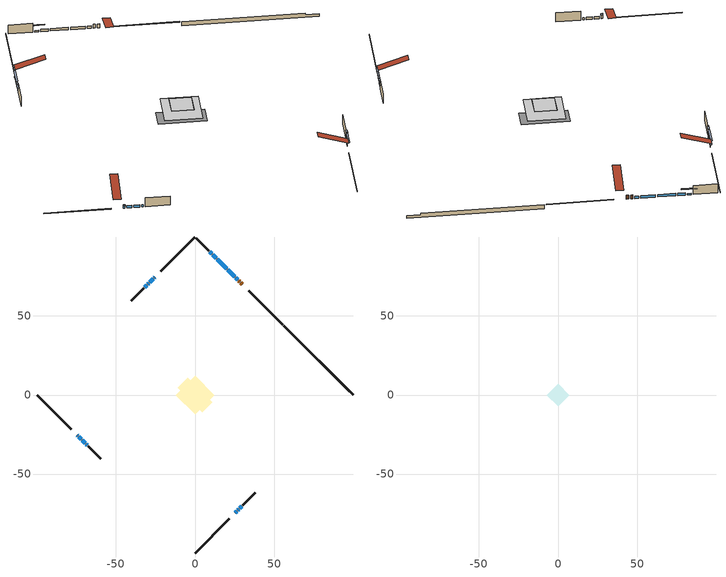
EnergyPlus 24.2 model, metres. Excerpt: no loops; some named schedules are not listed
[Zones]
conditioned space
 floor outside (Floor1 construction): -5.17,0 0,5.17 5.17,0 0,-5.17 z1.06
 floor adiabatic (AdiabaticFloorConstruction): -12.14,0 0,12.14 12.14,0 0,-12.14 z3.5
 floor foundation (Slab1 construction): -10.98,4.63 -4.63,10.98 10.98,-4.63 4.63,-10.98 z-1.01
 wall outside (RimJoist1 construction): 0,-99.99 21.52,-78.46 / -99.99,0 -78.46,-21.52 / 0,99.99 -21.52,78.46 / 55.41,44.58 33.88,66.11 z1.06:1.36
 wall outside (AdiabaticWallConstruction 1): 30.01,69.97 29.08,70.91 / 28.42,71.57 27.8,72.19 z1.06:3.09
 wall outside (AdiabaticWallConstruction): 27.14,72.84 25.93,74.06 / 25.27,74.71 20.61,79.38 / 19.96,80.03 14.11,85.88 / -73.51,-26.48 -71.87,-28.12 / 13.45,86.53 11.16,88.83 / 28.25,-71.74 29.47,-70.52 / -71.22,-28.77 -69.4,-30.59 / -68.74,-31.25 -68.23,-31.76 z1.06:2.28; -74.6,-25.39 -74.16,-25.83 z1.06:2.79; -25.39,74.6 -25.86,74.13 z1.06:2.23; -26.52,73.47 -28.76,71.22 z1.06:2.58; -29.42,70.57 -29.75,70.24 z1.06:1.98; 25.39,-74.6 26.51,-73.48 / 27.16,-72.82 27.6,-72.39 z1.06:2.43; 10.51,89.48 9.24,90.74 / -30.4,69.59 -31.66,68.33 z1.06:1.8
 wall outside (Wall1 construction): 30.12,-69.87 38.05,-61.93 / -67.58,-32.41 -59.64,-40.34 / -32.32,67.67 -40.25,59.74 / 8.59,91.4 0.66,99.33 z1.06:5.94
 wall foundation (FoundationWall1 construction): 56.06,43.92,-1.01 56.06,43.92,1.06 95.6,4.39,1.06 95.6,4.39,0.35 99.99,0,0.35 99.99,0,-1.01
 window (WindowConstruction): 27.14,72.84 25.93,74.06 z1.06:2.28
 window (WindowConstruction 12): -74.59,-25.39 -74.16,-25.82 z1.06:2.79
 window (WindowConstruction 13): -25.39,74.59 -25.86,74.13 z1.06:2.23
 window (WindowConstruction 4): 25.27,74.71 20.61,79.38 z1.06:2.28
 window (WindowConstruction 5): 19.96,80.03 14.11,85.88 z1.06:2.28
 window (WindowConstruction 6): -26.52,73.47 -28.76,71.22 z1.06:2.58
 window (WindowConstruction 7): -29.42,70.57 -29.74,70.24 z1.06:1.97
 window (WindowConstruction 8): 25.39,-74.59 26.51,-73.48 z1.06:2.43
 window (WindowConstruction 9): 27.16,-72.82 27.6,-72.39 z1.06:2.43
 window (WindowConstruction 10): -73.51,-26.48 -71.87,-28.12 z1.06:2.28
 window (WindowConstruction 1): 13.45,86.54 11.16,88.83 z1.06:2.28
 window (WindowConstruction 14): 10.5,89.48 9.25,90.74 z1.06:1.8
 window (WindowConstruction 15): -30.4,69.59 -31.66,68.33 z1.06:1.8
 window (WindowConstruction 2): 28.25,-71.74 29.47,-70.52 z1.06:2.28
 window (WindowConstruction 3): -71.22,-28.77 -69.4,-30.59 z1.06:2.28
 window (WindowConstruction 11): -68.74,-31.25 -68.23,-31.75 z1.06:2.28
 door (Door): 30.01,69.98 29.08,70.91 z1.06:3.09
 door (Door 1): 28.42,71.57 27.8,72.19 z1.06:3.09
 ceiling adiabatic (AdiabaticFloorConstruction): 0,-12.14 12.14,0 0,12.14 -12.14,0 z3.5
attic - vented
 floor to conditioned space (Floor2 construction Reversed): -6.94,0 0,6.94 6.94,0 0,-6.94 z5.94
 floor to conditioned space (Floor3 construction Reversed): -7.14,0 0,7.14 7.14,0 0,-7.14 z5.94
 roof outside (Roof1 construction): 24.74,-75.25,5.94 15.04,-65.55,10.51 12.48,-68.11,10.51 22.18,-77.81,5.94; -75.25,-24.74,5.94 -65.55,-15.04,10.51 -68.11,-12.48,10.51 -77.81,-22.18,5.94; -24.74,75.25,5.94 -15.04,65.55,10.51 -12.48,68.11,10.51 -22.18,77.81,5.94; 30.67,69.32,5.94 20.97,59.62,10.51 23.53,57.06,10.51 33.23,66.76,5.94
shading: -74.06,-25.93 -74.7,-25.29 -75.56,-26.15 -74.92,-26.79 z2.94; -26.07,73.92 -25.18,74.81 -25.61,75.24 -26.5,74.35 z2.53; -30.7,69.29 -24.58,75.41 -25.01,75.84 -31.13,69.72 z5.32; -31.68,68.31 -27.48,72.5 -27.91,72.94 -32.11,68.74 z4.71; 28.67,-71.32 23.24,-76.75 23.67,-77.18 29.1,-71.75 z5.48; 29.75,-70.23 25.01,-74.98 25.44,-75.41 30.18,-70.67 z5.48; 7.31,92.68 12.44,87.55 12.87,87.98 7.74,93.11 z4.54; -33.6,66.39 -28.46,71.52 -28.89,71.96 -34.03,66.82 z4.54
[Building]
Building 1: Terrain=Suburbs
[Site:Location]
Montreal Intl AP_QC: Latitude {deg}=45.47; Longitude {deg}=-73.74; Time Zone {hr}=-5; Elevation {m}=36; Keep Site Location Information=Yes
[Site:GroundTemperature:Shallow]
2.07863, -0.316383, -0.508184, 0.628371, 5.19101, 9.73239, 13.6695, 16.1636, 16.3755, 14.347, 10.5102, 6.10817
[Site:WaterMainsTemperature]
Calculation Method=Schedule; Temperature Schedule=mains temperature schedule
[Material] Roughness=Rough; Thermal Absorptance=0.9
Name | Thickness {m} | Conductivity {W/m-K} | Density {kg/m3} | Specific Heat {J/kg-K} | Solar Absorptance | Visible Absorptance
asphalt or fiberglass shingles | 0.00635 | 0.162714 | 1121.4 | 1465.45 | 0.4 | 0.4
ceiling loosefill ins | 0.254 | 0.0480833 | 16.02 | 1046.75 | 0.7 | 0.7
ceiling stud and cavity | 0.1397 | 0.1119 | 65.682 | 1177.47 | 0.7 | 0.7
ceiling stud and cavity 1 | 0.1397 | 0.402721 | 65.682 | 1177.47 | 0.7 | 0.7
concrete 4.0 in. | 0.1016 | 1.803125 | 2242.8 | 837.4 | 0.7 | 0.7
concrete 8.0 in. | 0.2032 | 1.803125 | 2242.8 | 837.4 | 0.7 | 0.7
door material | 0.04445 | 0.188738 | 512.64 | 1214.23 | 0.7 | 0.7
floor covering | 0.0127 | 0.0433444 | 54.468 | 1339.84 | 0.6 | 0.6
floor rigid ins | 0.051816 | 0.029427 | 32.04 | 1214.23 | 0.7 | 0.7
floor rigid ins 1; wall rigid ins | 0.512978 | 0.029427 | 32.04 | 1214.23 | 0.7 | 0.7
floor stud and cavity | 0.1397 | 0.0961437 | 92.3553 | 1139.71 | 0.7 | 0.7
floor stud and cavity 1 | 0.1397 | 1.75129 | 37.0049 | 1207.88 | 0.7 | 0.7
furniture material conditioned space 1 | 0.1524 | 0.115458 | 640.8 | 1214.23 | 0.6 | 0.6
gypsum board | 0.0127 | 0.160291 | 801 | 837.4 | 0.6 | 0.6
osb sheathing 0.5 in. | 0.0127 | 0.115458 | 512.64 | 1214.23 | 0.7 | 0.7
osb sheathing 0.75 in. | 0.01905 | 0.115458 | 512.64 | 1214.23 | 0.7 | 0.7
osb sheathing 2.0 in. | 0.0508 | 0.115458 | 512.64 | 1214.23 | 0.7 | 0.7
rim joist stud and cavity | 0.0508 | 0.433314 | 125.044 | 1163.47 | 0.6 | 0.6
wall stud and cavity | 0.1397 | 0.443252 | 139.0536 | 1170.24 | 0.7 | 0.7
wall stud and cavity 1 | 0.0889 | 0.380278 | 52.3479 | 1209.89 | 0.7 | 0.7
wall stud and cavity 2 | 0.0889 | 0.391764 | 83.0341 | 1211.67 | 0.7 | 0.7
wood siding | 0.0254 | 0.102417 | 544.68 | 1172.36 | 0.91 | 0.91
wood siding 1; wood siding 2; wood siding 3 | 0.0254 | 0.102417 | 544.68 | 1172.36 | 0.7 | 0.7
[WindowMaterial:SimpleGlazingSystem]
Name | U-Factor {W/m2-K} | Solar Heat Gain Coefficient
WindowMaterial | 2.918492 | 0.63
WindowMaterial 1 | 2.89237 | 0.66
WindowMaterial 10 | 4.690028 | 0.57
WindowMaterial 11 | 5.53094 | 0.72
WindowMaterial 12 | 5.48835 | 0.71
WindowMaterial 13 | 2.98209 | 0.53
WindowMaterial 2 | 2.96164 | 0.56
WindowMaterial 3 | 2.87534 | 0.68
WindowMaterial 4 | 2.86796 | 0.69
WindowMaterial 5 | 2.890102 | 0.66
WindowMaterial 6 | 3.02467 | 0.46
WindowMaterial 7 | 2.91679 | 0.63
WindowMaterial 8 | 2.98322 | 0.53
WindowMaterial 9 | 2.938365 | 0.6
[Construction]
AdiabaticFloorConstruction: floor stud and cavity 1, floor rigid ins 1, osb sheathing 0.75 in., floor covering
AdiabaticWallConstruction: wood siding 2, wall rigid ins, wall stud and cavity 1, gypsum board
AdiabaticWallConstruction 1: wood siding 3, wall rigid ins, wall stud and cavity 1, gypsum board
Door; Door 1: door material
Floor1 construction: floor stud and cavity, floor rigid ins, osb sheathing 0.75 in., floor covering
Floor2 construction Reversed: gypsum board, ceiling stud and cavity
Floor3 construction Reversed: gypsum board, ceiling stud and cavity 1, ceiling loosefill ins
FoundationWall1 construction: concrete 8.0 in.
furniture construction conditioned space 1: furniture material conditioned space 1
PartitionWallConstruction: gypsum board, wall stud and cavity 2, gypsum board
RimJoist1 construction: wood siding 1, osb sheathing 2.0 in., rim joist stud and cavity
Roof1 construction: asphalt or fiberglass shingles
Slab1 construction: concrete 4.0 in.
Wall1 construction: wood siding, osb sheathing 0.5 in., wall stud and cavity, gypsum board
WindowConstruction: WindowMaterial
WindowConstruction 1: WindowMaterial 1
WindowConstruction 10: WindowMaterial 9
WindowConstruction 11: WindowMaterial 10
WindowConstruction 12: WindowMaterial 11
WindowConstruction 13: WindowMaterial 12
WindowConstruction 14; WindowConstruction 15: WindowMaterial 13
WindowConstruction 2; WindowConstruction 3: WindowMaterial 2
WindowConstruction 4: WindowMaterial 3
WindowConstruction 5: WindowMaterial 4
WindowConstruction 6: WindowMaterial 5
WindowConstruction 7: WindowMaterial 6
WindowConstruction 8: WindowMaterial 7
WindowConstruction 9: WindowMaterial 8
[Zone] Multiplier=1; Part of Total Floor Area=Yes
Name | Volume {m3}
attic - vented | 147.219
conditioned space | 1260.3
[Space]
Name | Zone | Volume {m3}
attic - vented 1 | attic - vented | 147.219
conditioned space 1 | conditioned space | 1260.3
[ZoneInfiltration:EffectiveLeakageArea]
infil attic - vented 1: Zone or Space=attic - vented 1; Schedule=Always On Discrete; Effective Air Leakage Area {cm2}=7933.6; Stack Coefficient=0.000317957; Wind Coefficient=1.20477e-05
[ZoneMixing]
whole house fan mix: Zone or Space=attic - vented; Schedule=Always On Continuous; Design Flow Rate Calculation Method=Flow/Zone; Design Flow Rate {m3/s}=0; Source Zone or Space=conditioned space
[SurfaceProperty:ExposedFoundationPerimeter]
Slab1: Exposed Perimeter Calculation Method=TotalExposedPerimeter; Total Exposed Perimeter {m}=62.119
[InternalMass] Zone or ZoneList=conditioned space; Space or SpaceList=conditioned space 1
Name | Construction | Surface Area {m2}
furniture mass conditioned space 1 | furniture construction conditioned space 1 | 218.584
partition wall mass | PartitionWallConstruction | 546.46
[Lights]
interior lighting: Zone or ZoneList or Space or SpaceList=conditioned space 1; Schedule=interior lighting schedule; Design Level Calculation Method=LightingLevel; Lighting Level {W}=343.2; Return Air Fraction=0; Fraction Radiant=0.6; Fraction Visible=0.2; Fraction Replaceable=1
[People]
occupants: Zone or ZoneList or Space or SpaceList=conditioned space 1; Number of People Schedule=occupants schedule; Number of People Calculation Method=People; Number of People=3; Fraction Radiant=0.314171; Sensible Heat Fraction=0.56303; Activity Level Schedule=occupants activity schedule; Carbon Dioxide Generation Rate {m3/s-W}=0; Enable ASHRAE 55 Comfort Warnings=No; Mean Radiant Temperature Calculation Type=EnclosureAveraged
[ElectricEquipment] Zone or ZoneList or Space or SpaceList=conditioned space 1; Design Level Calculation Method=EquipmentLevel
Name | Schedule | Design Level {W} | Fraction Latent | Fraction Radiant | Fraction Lost
clothes dryer | clothes dryer schedule | 140.772 | 0.015 | 0.081 | 0.85
clothes washer | clothes washer schedule | 32.1985 | 0.03 | 0.162 | 0.7
cooking range | cooking range schedule | 215.147 | 0.08 | 0.432 | 0.2
dishwasher | dishwasher schedule | 66.8632 | 0.3 | 0.18 | 0.4
fridge | fridge schedule | 72.9452 | 0 | 0.6 | 0
mech vent house fan | mech vent house fan schedule | 0 | 0 | 0 | 1
mech vent house fan cfis | mech vent house fan cfis schedule | 0 | 0 | 0 | 0
mech vent range fan 0 | mech vent range fan 0 schedule | 57 | 0 | 0 | 1
misc plug loads | misc plug loads schedule | 494.7 | 0.045 | 0.513 | 0.1
whole house fan | Always On Discrete | 0 | 0 | 0 | 1
[OtherEquipment] Zone or ZoneList or Space or SpaceList=conditioned space 1; Design Level Calculation Method=EquipmentLevel
Name | Fuel Type | Schedule | Design Level {W} | Fraction Latent | Fraction Radiant | Fraction Lost
clothes dryer 1 | Electricity | clothes dryer schedule | 0 | 0.015 | 0.081 | 0.85
cooking range 1 | Electricity | cooking range schedule | 0 | 0.08 | 0.432 | 0.2
general water use latent | None | general water use schedule | 62.594 | 1 | 0 | 0
general water use sensible | None | general water use schedule | -61.6891 | 0 | 0.6 | 0
mech vent house fan latent load | None | Always On Discrete | 0 | 1 | 0 | 0
mech vent house fan sensible load | None | Always On Discrete | 0 | 0 | 0 | 0
water heater energy adjustment1 | Electricity | Always On Discrete | 0.01 | 0 | 0 | 1
[ZoneInfiltration:DesignFlowRate] Zone or ZoneList or Space or SpaceList=conditioned space 1; Schedule=Always On Discrete; Design Flow Rate Calculation Method=Flow/Zone; Design Flow Rate {m3/s}=0
infil flow; natural vent flow; whole house fan flow
[Foundation:Kiva]
Foundation Kiva 1: Initial Indoor Air Temperature {C}=18; Wall Height Above Grade {m}=1.06; Wall Depth Below Slab {m}=0.2032
[Foundation:Kiva:Settings]
Soil Conductivity {W/m-K}=0.849921; Soil Density {kg/m3}=1842.3; Soil Specific Heat {J/kg-K}=418.7; Ground Solar Absorptivity=0.9; Ground Thermal Absorptivity=0.9; Ground Surface Roughness {m}=0.03; Far-Field Width {m}=40; Deep-Ground Boundary Condition=ZeroFlux; Deep-Ground Depth {m}=40; Minimum Cell Dimension {m}=0.2; Maximum Cell Growth Coefficient=3; Simulation Timestep=Timestep
[Exterior:Lights]
exterior lighting: Schedule=exterior lighting schedule; Design Level {W}=75.6
[Schedule:Constant]
Name | Hourly Value
Always On Continuous; mech vent house fan schedule; mech vent house fan cfis schedule; Always On Discrete | 1
occupants activity schedule | 117.228
fridge schedule | 0
[Schedule:Week:Daily]
interior lighting schedule Week Rule - Jan1-Jan27: interior lighting schedule day, interior lighting schedule day, interior lighting schedule day, interior lighting schedule day, interior lighting schedule day, interior lighting schedule day, interior lighting schedule day, interior lighting schedule default day, interior lighting schedule default day, interior lighting schedule default day, interior lighting schedule default day, interior lighting schedule default day
interior lighting schedule Week Rule - Jan28-Feb3: interior lighting schedule day, interior lighting schedule day, interior lighting schedule day, interior lighting schedule day, interior lighting schedule day 1, interior lighting schedule day 1, interior lighting schedule day 1, interior lighting schedule default day, interior lighting schedule default day, interior lighting schedule default day, interior lighting schedule default day, interior lighting schedule default day
interior lighting schedule Week Rule - Feb4-Feb24: interior lighting schedule day 1, interior lighting schedule day 1, interior lighting schedule day 1, interior lighting schedule day 1, interior lighting schedule day 1, interior lighting schedule day 1, interior lighting schedule day 1, interior lighting schedule default day, interior lighting schedule default day, interior lighting schedule default day, interior lighting schedule default day, interior lighting schedule default day
interior lighting schedule Week Rule - Feb25-Mar3: interior lighting schedule day 1, interior lighting schedule day 1, interior lighting schedule day 1, interior lighting schedule day 1, interior lighting schedule day 2, interior lighting schedule day 2, interior lighting schedule day 2, interior lighting schedule default day, interior lighting schedule default day, interior lighting schedule default day, interior lighting schedule default day, interior lighting schedule default day
interior lighting schedule Week Rule - Mar4-Mar31: interior lighting schedule day 2, interior lighting schedule day 2, interior lighting schedule day 2, interior lighting schedule day 2, interior lighting schedule day 2, interior lighting schedule day 2, interior lighting schedule day 2, interior lighting schedule default day, interior lighting schedule default day, interior lighting schedule default day, interior lighting schedule default day, interior lighting schedule default day
interior lighting schedule Week Rule - Apr1-Apr28: interior lighting schedule day 3, interior lighting schedule day 3, interior lighting schedule day 3, interior lighting schedule day 3, interior lighting schedule day 3, interior lighting schedule day 3, interior lighting schedule day 3, interior lighting schedule default day, interior lighting schedule default day, interior lighting schedule default day, interior lighting schedule default day, interior lighting schedule default day
interior lighting schedule Week Rule - Apr29-May5: interior lighting schedule day 3, interior lighting schedule day 3, interior lighting schedule day 4, interior lighting schedule day 4, interior lighting schedule day 4, interior lighting schedule day 4, interior lighting schedule day 4, interior lighting schedule default day, interior lighting schedule default day, interior lighting schedule default day, interior lighting schedule default day, interior lighting schedule default day
interior lighting schedule Week Rule - May6-May26: interior lighting schedule day 4, interior lighting schedule day 4, interior lighting schedule day 4, interior lighting schedule day 4, interior lighting schedule day 4, interior lighting schedule day 4, interior lighting schedule day 4, interior lighting schedule default day, interior lighting schedule default day, interior lighting schedule default day, interior lighting schedule default day, interior lighting schedule default day
interior lighting schedule Week Rule - May27-Jun2: interior lighting schedule day 4, interior lighting schedule day 4, interior lighting schedule day 4, interior lighting schedule day 4, interior lighting schedule day 4, interior lighting schedule day 5, interior lighting schedule day 5, interior lighting schedule default day, interior lighting schedule default day, interior lighting schedule default day, interior lighting schedule default day, interior lighting schedule default day
interior lighting schedule Week Rule - Jun3-Jun30: interior lighting schedule day 5, interior lighting schedule day 5, interior lighting schedule day 5, interior lighting schedule day 5, interior lighting schedule day 5, interior lighting schedule day 5, interior lighting schedule day 5, interior lighting schedule default day, interior lighting schedule default day, interior lighting schedule default day, interior lighting schedule default day, interior lighting schedule default day
interior lighting schedule Week Rule - Jul1-Jul28: interior lighting schedule day 6, interior lighting schedule day 6, interior lighting schedule day 6, interior lighting schedule day 6, interior lighting schedule day 6, interior lighting schedule day 6, interior lighting schedule day 6, interior lighting schedule default day, interior lighting schedule default day, interior lighting schedule default day, interior lighting schedule default day, interior lighting schedule default day
interior lighting schedule Week Rule - Jul29-Aug4: interior lighting schedule day 6, interior lighting schedule day 6, interior lighting schedule day 6, interior lighting schedule day 7, interior lighting schedule day 7, interior lighting schedule day 7, interior lighting schedule day 7, interior lighting schedule default day, interior lighting schedule default day, interior lighting schedule default day, interior lighting schedule default day, interior lighting schedule default day
interior lighting schedule Week Rule - Aug5-Aug25: interior lighting schedule day 7, interior lighting schedule day 7, interior lighting schedule day 7, interior lighting schedule day 7, interior lighting schedule day 7, interior lighting schedule day 7, interior lighting schedule day 7, interior lighting schedule default day, interior lighting schedule default day, interior lighting schedule default day, interior lighting schedule default day, interior lighting schedule default day
interior lighting schedule Week Rule - Aug26-Sep1: interior lighting schedule day 7, interior lighting schedule day 7, interior lighting schedule day 7, interior lighting schedule day 7, interior lighting schedule day 7, interior lighting schedule day 7, interior lighting schedule day 8, interior lighting schedule default day, interior lighting schedule default day, interior lighting schedule default day, interior lighting schedule default day, interior lighting schedule default day
interior lighting schedule Week Rule - Sep2-Sep29: interior lighting schedule day 8, interior lighting schedule day 8, interior lighting schedule day 8, interior lighting schedule day 8, interior lighting schedule day 8, interior lighting schedule day 8, interior lighting schedule day 8, interior lighting schedule default day, interior lighting schedule default day, interior lighting schedule default day, interior lighting schedule default day, interior lighting schedule default day
interior lighting schedule Week Rule - Sep30-Oct6: interior lighting schedule day 8, interior lighting schedule day 9, interior lighting schedule day 9, interior lighting schedule day 9, interior lighting schedule day 9, interior lighting schedule day 9, interior lighting schedule day 9, interior lighting schedule default day, interior lighting schedule default day, interior lighting schedule default day, interior lighting schedule default day, interior lighting schedule default day
interior lighting schedule Week Rule - Oct7-Oct27: interior lighting schedule day 9, interior lighting schedule day 9, interior lighting schedule day 9, interior lighting schedule day 9, interior lighting schedule day 9, interior lighting schedule day 9, interior lighting schedule day 9, interior lighting schedule default day, interior lighting schedule default day, interior lighting schedule default day, interior lighting schedule default day, interior lighting schedule default day
interior lighting schedule Week Rule - Oct28-Nov3: interior lighting schedule day 9, interior lighting schedule day 9, interior lighting schedule day 9, interior lighting schedule day 9, interior lighting schedule day 10, interior lighting schedule day 10, interior lighting schedule day 10, interior lighting schedule default day, interior lighting schedule default day, interior lighting schedule default day, interior lighting schedule default day, interior lighting schedule default day
interior lighting schedule Week Rule - Nov4-Nov24: interior lighting schedule day 10, interior lighting schedule day 10, interior lighting schedule day 10, interior lighting schedule day 10, interior lighting schedule day 10, interior lighting schedule day 10, interior lighting schedule day 10, interior lighting schedule default day, interior lighting schedule default day, interior lighting schedule default day, interior lighting schedule default day, interior lighting schedule default day
interior lighting schedule Week Rule - Nov25-Dec1: interior lighting schedule day 10, interior lighting schedule day 10, interior lighting schedule day 10, interior lighting schedule day 10, interior lighting schedule day 10, interior lighting schedule day 10, interior lighting schedule day 11, interior lighting schedule default day, interior lighting schedule default day, interior lighting schedule default day, interior lighting schedule default day, interior lighting schedule default day
interior lighting schedule Week Rule - Dec2-Dec31: interior lighting schedule day 11, interior lighting schedule day 11, interior lighting schedule day 11, interior lighting schedule day 11, interior lighting schedule day 11, interior lighting schedule day 11, interior lighting schedule day 11, interior lighting schedule default day, interior lighting schedule default day, interior lighting schedule default day, interior lighting schedule default day, interior lighting schedule default day
occupants schedule Week Rule - Jan1-Dec31: occupants schedule day, occupants schedule day, occupants schedule day, occupants schedule day, occupants schedule day, occupants schedule day, occupants schedule day, occupants schedule default day, occupants schedule default day, occupants schedule default day, occupants schedule default day, occupants schedule default day
clothes dryer schedule Week Rule - Jan1-Dec31: clothes dryer schedule day, clothes dryer schedule day, clothes dryer schedule day, clothes dryer schedule day, clothes dryer schedule day, clothes dryer schedule day, clothes dryer schedule day, clothes dryer schedule default day, clothes dryer schedule default day, clothes dryer schedule default day, clothes dryer schedule default day, clothes dryer schedule default day
clothes washer schedule Week Rule - Jan1-Dec31: clothes washer schedule day, clothes washer schedule day, clothes washer schedule day, clothes washer schedule day, clothes washer schedule day, clothes washer schedule day, clothes washer schedule day, clothes washer schedule default day, clothes washer schedule default day, clothes washer schedule default day, clothes washer schedule default day, clothes washer schedule default day
cooking range schedule Week Rule - Jan1-Dec31: cooking range schedule day, cooking range schedule day, cooking range schedule day, cooking range schedule day, cooking range schedule day, cooking range schedule day, cooking range schedule day, cooking range schedule default day, cooking range schedule default day, cooking range schedule default day, cooking range schedule default day, cooking range schedule default day
dishwasher schedule Week Rule - Jan1-Dec31: dishwasher schedule day, dishwasher schedule day, dishwasher schedule day, dishwasher schedule day, dishwasher schedule day, dishwasher schedule day, dishwasher schedule day, dishwasher schedule default day, dishwasher schedule default day, dishwasher schedule default day, dishwasher schedule default day, dishwasher schedule default day
mech vent range fan 0 schedule Week Rule - Jan1-Dec31: mech vent range fan 0 schedule day, mech vent range fan 0 schedule day, mech vent range fan 0 schedule day, mech vent range fan 0 schedule day, mech vent range fan 0 schedule day, mech vent range fan 0 schedule day, mech vent range fan 0 schedule day, mech vent range fan 0 schedule default day, mech vent range fan 0 schedule default day, mech vent range fan 0 schedule default day, mech vent range fan 0 schedule default day, mech vent range fan 0 schedule default day
misc plug loads schedule Week Rule - Jan1-Dec31: misc plug loads schedule day, misc plug loads schedule day, misc plug loads schedule day, misc plug loads schedule day, misc plug loads schedule day, misc plug loads schedule day, misc plug loads schedule day, misc plug loads schedule default day, misc plug loads schedule default day, misc plug loads schedule default day, misc plug loads schedule default day, misc plug loads schedule default day
general water use schedule Week Rule - Jan1-Dec31: general water use schedule day, general water use schedule day, general water use schedule day, general water use schedule day, general water use schedule day, general water use schedule day, general water use schedule day, general water use schedule default day, general water use schedule default day, general water use schedule default day, general water use schedule default day, general water use schedule default day
exterior lighting schedule Week Rule - Jan1-Jan27: exterior lighting schedule day, exterior lighting schedule day, exterior lighting schedule day, exterior lighting schedule day, exterior lighting schedule day, exterior lighting schedule day, exterior lighting schedule day, exterior lighting schedule default day, exterior lighting schedule default day, exterior lighting schedule default day, exterior lighting schedule default day, exterior lighting schedule default day
exterior lighting schedule Week Rule - Jan28-Feb3: exterior lighting schedule day, exterior lighting schedule day, exterior lighting schedule day, exterior lighting schedule day, exterior lighting schedule day 1, exterior lighting schedule day 1, exterior lighting schedule day 1, exterior lighting schedule default day, exterior lighting schedule default day, exterior lighting schedule default day, exterior lighting schedule default day, exterior lighting schedule default day
exterior lighting schedule Week Rule - Feb4-Feb24: exterior lighting schedule day 1, exterior lighting schedule day 1, exterior lighting schedule day 1, exterior lighting schedule day 1, exterior lighting schedule day 1, exterior lighting schedule day 1, exterior lighting schedule day 1, exterior lighting schedule default day, exterior lighting schedule default day, exterior lighting schedule default day, exterior lighting schedule default day, exterior lighting schedule default day
exterior lighting schedule Week Rule - Feb25-Mar3: exterior lighting schedule day 1, exterior lighting schedule day 1, exterior lighting schedule day 1, exterior lighting schedule day 1, exterior lighting schedule day 2, exterior lighting schedule day 2, exterior lighting schedule day 2, exterior lighting schedule default day, exterior lighting schedule default day, exterior lighting schedule default day, exterior lighting schedule default day, exterior lighting schedule default day
exterior lighting schedule Week Rule - Mar4-Mar31: exterior lighting schedule day 2, exterior lighting schedule day 2, exterior lighting schedule day 2, exterior lighting schedule day 2, exterior lighting schedule day 2, exterior lighting schedule day 2, exterior lighting schedule day 2, exterior lighting schedule default day, exterior lighting schedule default day, exterior lighting schedule default day, exterior lighting schedule default day, exterior lighting schedule default day
exterior lighting schedule Week Rule - Apr1-Apr28: exterior lighting schedule day 3, exterior lighting schedule day 3, exterior lighting schedule day 3, exterior lighting schedule day 3, exterior lighting schedule day 3, exterior lighting schedule day 3, exterior lighting schedule day 3, exterior lighting schedule default day, exterior lighting schedule default day, exterior lighting schedule default day, exterior lighting schedule default day, exterior lighting schedule default day
exterior lighting schedule Week Rule - Apr29-May5: exterior lighting schedule day 3, exterior lighting schedule day 3, exterior lighting schedule day 4, exterior lighting schedule day 4, exterior lighting schedule day 4, exterior lighting schedule day 4, exterior lighting schedule day 4, exterior lighting schedule default day, exterior lighting schedule default day, exterior lighting schedule default day, exterior lighting schedule default day, exterior lighting schedule default day
exterior lighting schedule Week Rule - May6-May26: exterior lighting schedule day 4, exterior lighting schedule day 4, exterior lighting schedule day 4, exterior lighting schedule day 4, exterior lighting schedule day 4, exterior lighting schedule day 4, exterior lighting schedule day 4, exterior lighting schedule default day, exterior lighting schedule default day, exterior lighting schedule default day, exterior lighting schedule default day, exterior lighting schedule default day
exterior lighting schedule Week Rule - May27-Jun2: exterior lighting schedule day 4, exterior lighting schedule day 4, exterior lighting schedule day 4, exterior lighting schedule day 4, exterior lighting schedule day 4, exterior lighting schedule day 5, exterior lighting schedule day 5, exterior lighting schedule default day, exterior lighting schedule default day, exterior lighting schedule default day, exterior lighting schedule default day, exterior lighting schedule default day
exterior lighting schedule Week Rule - Jun3-Jun30: exterior lighting schedule day 5, exterior lighting schedule day 5, exterior lighting schedule day 5, exterior lighting schedule day 5, exterior lighting schedule day 5, exterior lighting schedule day 5, exterior lighting schedule day 5, exterior lighting schedule default day, exterior lighting schedule default day, exterior lighting schedule default day, exterior lighting schedule default day, exterior lighting schedule default day
exterior lighting schedule Week Rule - Jul1-Jul28: exterior lighting schedule day 6, exterior lighting schedule day 6, exterior lighting schedule day 6, exterior lighting schedule day 6, exterior lighting schedule day 6, exterior lighting schedule day 6, exterior lighting schedule day 6, exterior lighting schedule default day, exterior lighting schedule default day, exterior lighting schedule default day, exterior lighting schedule default day, exterior lighting schedule default day
exterior lighting schedule Week Rule - Jul29-Aug4: exterior lighting schedule day 6, exterior lighting schedule day 6, exterior lighting schedule day 6, exterior lighting schedule day 7, exterior lighting schedule day 7, exterior lighting schedule day 7, exterior lighting schedule day 7, exterior lighting schedule default day, exterior lighting schedule default day, exterior lighting schedule default day, exterior lighting schedule default day, exterior lighting schedule default day
exterior lighting schedule Week Rule - Aug5-Aug25: exterior lighting schedule day 7, exterior lighting schedule day 7, exterior lighting schedule day 7, exterior lighting schedule day 7, exterior lighting schedule day 7, exterior lighting schedule day 7, exterior lighting schedule day 7, exterior lighting schedule default day, exterior lighting schedule default day, exterior lighting schedule default day, exterior lighting schedule default day, exterior lighting schedule default day
exterior lighting schedule Week Rule - Aug26-Sep1: exterior lighting schedule day 7, exterior lighting schedule day 7, exterior lighting schedule day 7, exterior lighting schedule day 7, exterior lighting schedule day 7, exterior lighting schedule day 7, exterior lighting schedule day 8, exterior lighting schedule default day, exterior lighting schedule default day, exterior lighting schedule default day, exterior lighting schedule default day, exterior lighting schedule default day
exterior lighting schedule Week Rule - Sep2-Sep29: exterior lighting schedule day 8, exterior lighting schedule day 8, exterior lighting schedule day 8, exterior lighting schedule day 8, exterior lighting schedule day 8, exterior lighting schedule day 8, exterior lighting schedule day 8, exterior lighting schedule default day, exterior lighting schedule default day, exterior lighting schedule default day, exterior lighting schedule default day, exterior lighting schedule default day
exterior lighting schedule Week Rule - Sep30-Oct6: exterior lighting schedule day 8, exterior lighting schedule day 9, exterior lighting schedule day 9, exterior lighting schedule day 9, exterior lighting schedule day 9, exterior lighting schedule day 9, exterior lighting schedule day 9, exterior lighting schedule default day, exterior lighting schedule default day, exterior lighting schedule default day, exterior lighting schedule default day, exterior lighting schedule default day
exterior lighting schedule Week Rule - Oct7-Oct27: exterior lighting schedule day 9, exterior lighting schedule day 9, exterior lighting schedule day 9, exterior lighting schedule day 9, exterior lighting schedule day 9, exterior lighting schedule day 9, exterior lighting schedule day 9, exterior lighting schedule default day, exterior lighting schedule default day, exterior lighting schedule default day, exterior lighting schedule default day, exterior lighting schedule default day
exterior lighting schedule Week Rule - Oct28-Nov3: exterior lighting schedule day 9, exterior lighting schedule day 9, exterior lighting schedule day 9, exterior lighting schedule day 9, exterior lighting schedule day 10, exterior lighting schedule day 10, exterior lighting schedule day 10, exterior lighting schedule default day, exterior lighting schedule default day, exterior lighting schedule default day, exterior lighting schedule default day, exterior lighting schedule default day
exterior lighting schedule Week Rule - Nov4-Nov24: exterior lighting schedule day 10, exterior lighting schedule day 10, exterior lighting schedule day 10, exterior lighting schedule day 10, exterior lighting schedule day 10, exterior lighting schedule day 10, exterior lighting schedule day 10, exterior lighting schedule default day, exterior lighting schedule default day, exterior lighting schedule default day, exterior lighting schedule default day, exterior lighting schedule default day
exterior lighting schedule Week Rule - Nov25-Dec1: exterior lighting schedule day 10, exterior lighting schedule day 10, exterior lighting schedule day 10, exterior lighting schedule day 10, exterior lighting schedule day 10, exterior lighting schedule day 10, exterior lighting schedule day 11, exterior lighting schedule default day, exterior lighting schedule default day, exterior lighting schedule default day, exterior lighting schedule default day, exterior lighting schedule default day
[Schedule:Year]
interior lighting schedule: interior lighting schedule Week Rule - Jan1-Jan27, 1, 1, 1, 27, interior lighting schedule Week Rule - Jan28-Feb3, 1, 28, 2, 3, interior lighting schedule Week Rule - Feb4-Feb24, 2, 4, 2, 24, interior lighting schedule Week Rule - Feb25-Mar3, 2, 25, 3, 3, interior lighting schedule Week Rule - Mar4-Mar31, 3, 4, 3, 31, interior lighting schedule Week Rule - Apr1-Apr28, 4, 1, 4, 28, interior lighting schedule Week Rule - Apr29-May5, 4, 29, 5, 5, interior lighting schedule Week Rule - May6-May26, 5, 6, 5, 26, interior lighting schedule Week Rule - May27-Jun2, 5, 27, 6, 2, interior lighting schedule Week Rule - Jun3-Jun30, 6, 3, 6, 30, interior lighting schedule Week Rule - Jul1-Jul28, 7, 1, 7, 28, interior lighting schedule Week Rule - Jul29-Aug4, 7, 29, 8, 4, interior lighting schedule Week Rule - Aug5-Aug25, 8, 5, 8, 25, interior lighting schedule Week Rule - Aug26-Sep1, 8, 26, 9, 1, interior lighting schedule Week Rule - Sep2-Sep29, 9, 2, 9, 29, interior lighting schedule Week Rule - Sep30-Oct6, 9, 30, 10, 6, interior lighting schedule Week Rule - Oct7-Oct27, 10, 7, 10, 27, interior lighting schedule Week Rule - Oct28-Nov3, 10, 28, 11, 3, interior lighting schedule Week Rule - Nov4-Nov24, 11, 4, 11, 24, interior lighting schedule Week Rule - Nov25-Dec1, 11, 25, 12, 1, interior lighting schedule Week Rule - Dec2-Dec31, 12, 2, 12, 31
occupants schedule: occupants schedule Week Rule - Jan1-Dec31, 1, 1, 12, 31
clothes dryer schedule: clothes dryer schedule Week Rule - Jan1-Dec31, 1, 1, 12, 31
clothes washer schedule: clothes washer schedule Week Rule - Jan1-Dec31, 1, 1, 12, 31
cooking range schedule: cooking range schedule Week Rule - Jan1-Dec31, 1, 1, 12, 31
dishwasher schedule: dishwasher schedule Week Rule - Jan1-Dec31, 1, 1, 12, 31
mech vent range fan 0 schedule: mech vent range fan 0 schedule Week Rule - Jan1-Dec31, 1, 1, 12, 31
misc plug loads schedule: misc plug loads schedule Week Rule - Jan1-Dec31, 1, 1, 12, 31
general water use schedule: general water use schedule Week Rule - Jan1-Dec31, 1, 1, 12, 31
exterior lighting schedule: exterior lighting schedule Week Rule - Jan1-Jan27, 1, 1, 1, 27, exterior lighting schedule Week Rule - Jan28-Feb3, 1, 28, 2, 3, exterior lighting schedule Week Rule - Feb4-Feb24, 2, 4, 2, 24, exterior lighting schedule Week Rule - Feb25-Mar3, 2, 25, 3, 3, exterior lighting schedule Week Rule - Mar4-Mar31, 3, 4, 3, 31, exterior lighting schedule Week Rule - Apr1-Apr28, 4, 1, 4, 28, exterior lighting schedule Week Rule - Apr29-May5, 4, 29, 5, 5, exterior lighting schedule Week Rule - May6-May26, 5, 6, 5, 26, exterior lighting schedule Week Rule - May27-Jun2, 5, 27, 6, 2, exterior lighting schedule Week Rule - Jun3-Jun30, 6, 3, 6, 30, exterior lighting schedule Week Rule - Jul1-Jul28, 7, 1, 7, 28, exterior lighting schedule Week Rule - Jul29-Aug4, 7, 29, 8, 4, exterior lighting schedule Week Rule - Aug5-Aug25, 8, 5, 8, 25, exterior lighting schedule Week Rule - Aug26-Sep1, 8, 26, 9, 1, exterior lighting schedule Week Rule - Sep2-Sep29, 9, 2, 9, 29, exterior lighting schedule Week Rule - Sep30-Oct6, 9, 30, 10, 6, exterior lighting schedule Week Rule - Oct7-Oct27, 10, 7, 10, 27, exterior lighting schedule Week Rule - Oct28-Nov3, 10, 28, 11, 3, exterior lighting schedule Week Rule - Nov4-Nov24, 11, 4, 11, 24, exterior lighting schedule Week Rule - Nov25-Dec1, 11, 25, 12, 1, exterior lighting schedule Week Rule - Dec2-Dec31, 12, 2, 12, 31
[Schedule:Compact]
mains temperature schedule: Through: 01/01, For: AllDays, Until: 24:00, 6.56833, Through: 01/02, For: AllDays, Until: 24:00, 6.48722, Through: 01/03, For: AllDays, Until: 24:00, 6.40722, Through: 01/04, For: AllDays, Until: 24:00, 6.32889, Through: 01/05, For: AllDays, Until: 24:00, 6.25167, Through: 01/06, For: AllDays, Until: 24:00, 6.17611, Through: 01/07, For: AllDays, Until: 24:00, 6.10222, Through: 01/08, For: AllDays, Until: 24:00, 6.02944, Through: 01/09, For: AllDays, Until: 24:00, 5.95833, Through: 01/10, For: AllDays, Until: 24:00, 5.88889, Through: 01/11, For: AllDays, Until: 24:00, 5.82056, Through: 01/12, For: AllDays, Until: 24:00, 5.75444, Through: 01/13, For: AllDays, Until: 24:00, 5.68944, Through: 01/14, For: AllDays, Until: 24:00, 5.62611, Through: 01/15, For: AllDays, Until: 24:00, 5.56444, Through: 01/16, For: AllDays, Until: 24:00, 5.50444, Through: 01/17, For: AllDays, Until: 24:00, 5.44611, Through: 01/18, For: AllDays, Until: 24:00, 5.38944, Through: 01/19, For: AllDays, Until: 24:00, 5.33389, Through: 01/20, For: AllDays, Until: 24:00, 5.28111, Through: 01/21, For: AllDays, Until: 24:00, 5.22944, Through: 01/22, For: AllDays, Until: 24:00, 5.17944, Through: 01/23, For: AllDays, Until: 24:00, 5.13111, Through: 01/24, For: AllDays, Until: 24:00, 5.085, Through: 01/25, For: AllDays, Until: 24:00, 5.04056, Through: 01/26, For: AllDays, Until: 24:00, 4.99778, Through: 01/27, For: AllDays, Until: 24:00, 4.95667, Through: 01/28, For: AllDays, Until: 24:00, 4.91778, Through: 01/29, For: AllDays, Until: 24:00, 4.88056, Through: 01/30, For: AllDays, Until: 24:00, 4.845, Through: 01/31, For: AllDays, Until: 24:00, 4.81167, Through: 02/01, For: AllDays, Until: 24:00, 4.77944, Through: 02/02, For: AllDays, Until: 24:00, 4.75, Through: 02/03, For: AllDays, Until: 24:00, 4.72167, Through: 02/04, For: AllDays, Until: 24:00, 4.69611, Through: 02/05, For: AllDays, Until: 24:00, 4.67167, Through: 02/06, For: AllDays, Until: 24:00, 4.64944, Through: 02/07, For: AllDays, Until: 24:00, 4.62889, Through: 02/08, For: AllDays, Until: 24:00, 4.61056, Through: 02/09, For: AllDays, Until: 24:00, 4.59389, Through: 02/10, For: AllDays, Until: 24:00, 4.57944, Through: 02/11, For: AllDays, Until: 24:00, 4.56667, Through: 02/12, For: AllDays, Until: 24:00, 4.55611, Through: 02/13, For: AllDays, Until: 24:00, 4.54722, Through: 02/14, For: AllDays, Until: 24:00, 4.54056, Through: 02/15, For: AllDays, Until: 24:00, 4.53556, Through: 02/16, For: AllDays, Until: 24:00, 4.53278, Through: 02/17, For: AllDays, Until: 24:00, 4.53167, Through: 02/18, For: AllDays, Until: 24:00, 4.53278, Through: 02/19, For: AllDays, Until: 24:00, 4.53556, Through: 02/20, For: AllDays, Until: 24:00, 4.54056, Through: 02/21, For: AllDays, Until: 24:00, 4.54722, Through: 02/22, For: AllDays, Until: 24:00, 4.55611, Through: 02/23, For: AllDays, Until: 24:00, 4.56667, Through: 02/24, For: AllDays, Until: 24:00, 4.57944, Through: 02/25, For: AllDays, Until: 24:00, 4.59389, Through: 02/26, For: AllDays, Until: 24:00, 4.61056, Through: 02/27, For: AllDays, Until: 24:00, 4.62889, Through: 02/28, For: AllDays, Until: 24:00, 4.64889, Through: 03/01, For: AllDays, Until: 24:00, 4.67111, Through: 03/02, For: AllDays, Until: 24:00, 4.69556, Through: 03/03, For: AllDays, Until: 24:00, 4.72167, Through: 03/04, For: AllDays, Until: 24:00, 4.74944, Through: 03/05, For: AllDays, Until: 24:00, 4.77944, Through: 03/06, For: AllDays, Until: 24:00, 4.81111, Through: 03/07, For: AllDays, Until: 24:00, 4.84444, Through: 03/08, For: AllDays, Until: 24:00, 4.88, Through: 03/09, For: AllDays, Until: 24:00, 4.91722, Through: 03/10, For: AllDays, Until: 24:00, 4.95611, Through: 03/11, For: AllDays, Until: 24:00, 4.99722, Through: 03/12, For: AllDays, Until: 24:00, 5.04, Through: 03/13, For: AllDays, Until: 24:00, 5.08444, Through: 03/14, For: AllDays, Until: 24:00, 5.13056, Through: 03/15, For: AllDays, Until: 24:00, 5.17889, Through: 03/16, For: AllDays, Until: 24:00, 5.22833, Through: 03/17, For: AllDays, Until: 24:00, 5.28, Through: 03/18, For: AllDays, Until: 24:00, 5.33333, Through: 03/19, For: AllDays, Until: 24:00, 5.38833, Through: 03/20, For: AllDays, Until: 24:00, 5.445, Through: 03/21, For: AllDays, Until: 24:00, 5.50333, Through: 03/22, For: AllDays, Until: 24:00, 5.56333, Through: 03/23, For: AllDays, Until: 24:00, 5.625, Through: 03/24, For: AllDays, Until: 24:00, 5.68833, Through: 03/25, For: AllDays, Until: 24:00, 5.75333, Through: 03/26, For: AllDays, Until: 24:00, 5.81944, Through: 03/27, For: AllDays, Until: 24:00, 5.88778, Through: 03/28, For: AllDays, Until: 24:00, 5.95722, Through: 03/29, For: AllDays, Until: 24:00, 6.02833, Through: 03/30, For: AllDays, Until: 24:00, 6.10111, Through: 03/31, For: AllDays, Until: 24:00, 6.175, Through: 04/01, For: AllDays, Until: 24:00, 6.25056, Through: 04/02, For: AllDays, Until: 24:00, 6.32778, Through: 04/03, For: AllDays, Until: 24:00, 6.40611, Through: 04/04, For: AllDays, Until: 24:00, 6.48556, Through: 04/05, For: AllDays, Until: 24:00, 6.56722, Through: 04/06, For: AllDays, Until: 24:00, 6.64944, Through: 04/07, For: AllDays, Until: 24:00, 6.73333, Through: 04/08, For: AllDays, Until: 24:00, 6.81833, Through: 04/09, For: AllDays, Until: 24:00, 6.905, Through: 04/10, For: AllDays, Until: 24:00, 6.99278, Through: 04/11, For: AllDays, Until: 24:00, 7.08111, Through: 04/12, For: AllDays, Until: 24:00, 7.17167, Through: 04/13, For: AllDays, Until: 24:00, 7.26278, Through: 04/14, For: AllDays, Until: 24:00, 7.355, Through: 04/15, For: AllDays, Until: 24:00, 7.44833, Through: 04/16, For: AllDays, Until: 24:00, 7.54278, Through: 04/17, For: AllDays, Until: 24:00, 7.63889, Through: 04/18, For: AllDays, Until: 24:00, 7.735, Through: 04/19, For: AllDays, Until: 24:00, 7.83278, Through: 04/20, For: AllDays, Until: 24:00, 7.93167, Through: 04/21, For: AllDays, Until: 24:00, 8.03111, Through: 04/22, For: AllDays, Until: 24:00, 8.13167, Through: 04/23, For: AllDays, Until: 24:00, 8.23278, Through: 04/24, For: AllDays, Until: 24:00, 8.335, Through: 04/25, For: AllDays, Until: 24:00, 8.43778, Through: 04/26, For: AllDays, Until: 24:00, 8.54167, Through: 04/27, For: AllDays, Until: 24:00, 8.64611, Through: 04/28, For: AllDays, Until: 24:00, 8.75167, Through: 04/29, For: AllDays, Until: 24:00, 8.85778, Through: 04/30, For: AllDays, Until: 24:00, 8.96444, Through: 05/01, For: AllDays, Until: 24:00, 9.07167, Through: 05/02, For: AllDays, Until: 24:00, 9.17944, Through: 05/03, For: AllDays, Until: 24:00, 9.28778, Through: 05/04, For: AllDays, Until: 24:00, 9.39667, Through: 05/05, For: AllDays, Until: 24:00, 9.50667, Through: 05/06, For: AllDays, Until: 24:00, 9.61667, Through: 05/07, For: AllDays, Until: 24:00, 9.72667, Through: 05/08, For: AllDays, Until: 24:00, 9.83778, Through: 05/09, For: AllDays, Until: 24:00, 9.94889, Through: 05/10, For: AllDays, Until: 24:00, 10.0606, Through: 05/11, For: AllDays, Until: 24:00, 10.1722, Through: 05/12, For: AllDays, Until: 24:00, 10.2844, Through: 05/13, For: AllDays, Until: 24:00, 10.3967, Through: 05/14, For: AllDays, Until: 24:00, 10.5094, Through: 05/15, For: AllDays, Until: 24:00, 10.6222, Through: 05/16, For: AllDays, Until: 24:00, 10.735, Through: 05/17, For: AllDays, Until: 24:00, 10.8478, Through: 05/18, For: AllDays, Until: 24:00, 10.9611, Through: 05/19, For: AllDays, Until: 24:00, 11.0744, Through: 05/20, For: AllDays, Until: 24:00, 11.1872, Through: 05/21, For: AllDays, Until: 24:00, 11.3006, Through: 05/22, For: AllDays, Until: 24:00, 11.4133, Through: 05/23, For: AllDays, Until: 24:00, 11.5267, Through: 05/24, For: AllDays, Until: 24:00, 11.6394, Through: 05/25, For: AllDays, Until: 24:00, 11.7522, Through: 05/26, For: AllDays, Until: 24:00, 11.8644, Through: 05/27, For: AllDays, Until: 24:00, 11.9767, Through: 05/28, For: AllDays, Until: 24:00, 12.0889, Through: 05/29, For: AllDays, Until: 24:00, 12.2006, Through: 05/30, For: AllDays, Until: 24:00, 12.3122, Through: 05/31, For: AllDays, Until: 24:00, 12.4228, Through: 06/01, For: AllDays, Until: 24:00, 12.5339, Through: 06/02, For: AllDays, Until: 24:00, 12.6439, Through: 06/03, For: AllDays, Until: 24:00, 12.7539, Through: 06/04, For: AllDays, Until: 24:00, 12.8628, Through: 06/05, For: AllDays, Until: 24:00, 12.9717, Through: 06/06, For: AllDays, Until: 24:00, 13.08, Through: 06/07, For: AllDays, Until: 24:00, 13.1878, Through: 06/08, For: AllDays, Until: 24:00, 13.2944, Through: 06/09, For: AllDays, Until: 24:00, 13.4011, Through: 06/10, For: AllDays, Until: 24:00, 13.5067, Through: 06/11, For: AllDays, Until: 24:00, 13.6117, Through: 06/12, For: AllDays, Until: 24:00, 13.7156, Through: 06/13, For: AllDays, Until: 24:00, 13.8194, Through: 06/14, For: AllDays, Until: 24:00, 13.9222, Through: 06/15, For: AllDays, Until: 24:00, 14.0239, Through: 06/16, For: AllDays, Until: 24:00, 14.125, Through: 06/17, For: AllDays, Until: 24:00, 14.225, Through: 06/18, For: AllDays, Until: 24:00, 14.3239, Through: 06/19, For: AllDays, Until: 24:00, 14.4222, Through: 06/20, For: AllDays, Until: 24:00, 14.5194, Through: 06/21, For: AllDays, Until: 24:00, 14.6156, Through: 06/22, For: AllDays, Until: 24:00, 14.7106, Through: 06/23, For: AllDays, Until: 24:00, 14.805, Through: 06/24, For: AllDays, Until: 24:00, 14.8978, Through: 06/25, For: AllDays, Until: 24:00, 14.9894, Through: 06/26, For: AllDays, Until: 24:00, 15.0806, Through: 06/27, For: AllDays, Until: 24:00, 15.17, Through: 06/28, For: AllDays, Until: 24:00, 15.2583, Through: 06/29, For: AllDays, Until: 24:00, 15.3456, Through: 06/30, For: AllDays, Until: 24:00, 15.4311, Through: 07/01, For: AllDays, Until: 24:00, 15.5161, Through: 07/02, For: AllDays, Until: 24:00, 15.5989, Through: 07/03, For: AllDays, Until: 24:00, 15.6811, Through: 07/04, For: AllDays, Until: 24:00, 15.7617, Through: 07/05, For: AllDays, Until: 24:00, 15.8411, Through: 07/06, For: AllDays, Until: 24:00, 15.9189, Through: 07/07, For: AllDays, Until: 24:00, 15.995, Through: 07/08, For: AllDays, Until: 24:00, 16.07, Through: 07/09, For: AllDays, Until: 24:00, 16.1433, Through: 07/10, For: AllDays, Until: 24:00, 16.2156, Through: 07/11, For: AllDays, Until: 24:00, 16.2861, Through: 07/12, For: AllDays, Until: 24:00, 16.355, Through: 07/13, For: AllDays, Until: 24:00, 16.4222, Through: 07/14, For: AllDays, Until: 24:00, 16.4878, Through: 07/15, For: AllDays, Until: 24:00, 16.5522, Through: 07/16, For: AllDays, Until: 24:00, 16.615, Through: 07/17, For: AllDays, Until: 24:00, 16.6756, Through: 07/18, For: AllDays, Until: 24:00, 16.735, Through: 07/19, For: AllDays, Until: 24:00, 16.7928, Through: 07/20, For: AllDays, Until: 24:00, 16.8489, Through: 07/21, For: AllDays, Until: 24:00, 16.9028, Through: 07/22, For: AllDays, Until: 24:00, 16.9556, Through: 07/23, For: AllDays, Until: 24:00, 17.0061, Through: 07/24, For: AllDays, Until: 24:00, 17.0556, Through: 07/25, For: AllDays, Until: 24:00, 17.1028, Through: 07/26, For: AllDays, Until: 24:00, 17.1483, Through: 07/27, For: AllDays, Until: 24:00, 17.1917, Through: 07/28, For: AllDays, Until: 24:00, 17.2339, Through: 07/29, For: AllDays, Until: 24:00, 17.2739, Through: 07/30, For: AllDays, Until: 24:00, 17.3122, Through: 07/31, For: AllDays, Until: 24:00, 17.3489, Through: 08/01, For: AllDays, Until: 24:00, 17.3833, Through: 08/02, For: AllDays, Until: 24:00, 17.4161, Through: 08/03, For: AllDays, Until: 24:00, 17.4467, Through: 08/04, For: AllDays, Until: 24:00, 17.4761, Through: 08/05, For: AllDays, Until: 24:00, 17.5028, Through: 08/06, For: AllDays, Until: 24:00, 17.5283, Through: 08/07, For: AllDays, Until: 24:00, 17.5517, Through: 08/08, For: AllDays, Until: 24:00, 17.5728, Through: 08/09, For: AllDays, Until: 24:00, 17.5922, Through: 08/10, For: AllDays, Until: 24:00, 17.61, Through: 08/11, For: AllDays, Until: 24:00, 17.6256, Through: 08/12, For: AllDays, Until: 24:00, 17.6394, Through: 08/13, For: AllDays, Until: 24:00, 17.6511, Through: 08/14, For: AllDays, Until: 24:00, 17.6611, Through: 08/15, For: AllDays, Until: 24:00, 17.6689, Through: 08/16, For: AllDays, Until: 24:00, 17.675, Through: 08/17, For: AllDays, Until: 24:00, 17.6789, Through: 08/18, For: AllDays, Until: 24:00, 17.6811, Through: 08/19, For: AllDays, Until: 24:00, 17.6811, Through: 08/20, For: AllDays, Until: 24:00, 17.6794, Through: 08/21, For: AllDays, Until: 24:00, 17.6756, Through: 08/22, For: AllDays, Until: 24:00, 17.67, Through: 08/23, For: AllDays, Until: 24:00, 17.6622, Through: 08/24, For: AllDays, Until: 24:00, 17.6528, Through: 08/25, For: AllDays, Until: 24:00, 17.6411, Through: 08/26, For: AllDays, Until: 24:00, 17.6278, Through: 08/27, For: AllDays, Until: 24:00, 17.6122, Through: 08/28, For: AllDays, Until: 24:00, 17.595, Through: 08/29, For: AllDays, Until: 24:00, 17.5756, Through: 08/30, For: AllDays, Until: 24:00, 17.5544, Through: 08/31, For: AllDays, Until: 24:00, 17.5311, Through: 09/01, For: AllDays, Until: 24:00, 17.5061, Through: 09/02, For: AllDays, Until: 24:00, 17.4794, Through: 09/03, For: AllDays, Until: 24:00, 17.4506, Through: 09/04, For: AllDays, Until: 24:00, 17.42, Through: 09/05, For: AllDays, Until: 24:00, 17.3878, Through: 09/06, For: AllDays, Until: 24:00, 17.3533, Through: 09/07, For: AllDays, Until: 24:00, 17.3172, Through: 09/08, For: AllDays, Until: 24:00, 17.2789, Through: 09/09, For: AllDays, Until: 24:00, 17.2389, Through: 09/10, For: AllDays, Until: 24:00, 17.1972, Through: 09/11, For: AllDays, Until: 24:00, 17.1539, Through: 09/12, For: AllDays, Until: 24:00, 17.1083, Through: 09/13, For: AllDays, Until: 24:00, 17.0617, Through: 09/14, For: AllDays, Until: 24:00, 17.0128, Through: 09/15, For: AllDays, Until: 24:00, 16.9622, Through: 09/16, For: AllDays, Until: 24:00, 16.9094, Through: 09/17, For: AllDays, Until: 24:00, 16.8556, Through: 09/18, For: AllDays, Until: 24:00, 16.8, Through: 09/19, For: AllDays, Until: 24:00, 16.7422, Through: 09/20, For: AllDays, Until: 24:00, 16.6833, Through: 09/21, For: AllDays, Until: 24:00, 16.6228, Through: 09/22, For: AllDays, Until: 24:00, 16.56, Through: 09/23, For: AllDays, Until: 24:00, 16.4961, Through: 09/24, For: AllDays, Until: 24:00, 16.4306, Through: 09/25, For: AllDays, Until: 24:00, 16.3633, Through: 09/26, For: AllDays, Until: 24:00, 16.295, Through: 09/27, For: AllDays, Until: 24:00, 16.2244, Through: 09/28, For: AllDays, Until: 24:00, 16.1528, Through: 09/29, For: AllDays, Until: 24:00, 16.0794, Through: 09/30, For: AllDays, Until: 24:00, 16.0044, Through: 10/01, For: AllDays, Until: 24:00, 15.9283, Through: 10/02, For: AllDays, Until: 24:00, 15.8511, Through: 10/03, For: AllDays, Until: 24:00, 15.7717, Through: 10/04, For: AllDays, Until: 24:00, 15.6917, Through: 10/05, For: AllDays, Until: 24:00, 15.6094, Through: 10/06, For: AllDays, Until: 24:00, 15.5267, Through: 10/07, For: AllDays, Until: 24:00, 15.4422, Through: 10/08, For: AllDays, Until: 24:00, 15.3567, Through: 10/09, For: AllDays, Until: 24:00, 15.2694, Through: 10/10, For: AllDays, Until: 24:00, 15.1811, Through: 10/11, For: AllDays, Until: 24:00, 15.0917, Through: 10/12, For: AllDays, Until: 24:00, 15.0011, Through: 10/13, For: AllDays, Until: 24:00, 14.9094, Through: 10/14, For: AllDays, Until: 24:00, 14.8167, Through: 10/15, For: AllDays, Until: 24:00, 14.7228, Through: 10/16, For: AllDays, Until: 24:00, 14.6278, Through: 10/17, For: AllDays, Until: 24:00, 14.5317, Through: 10/18, For: AllDays, Until: 24:00, 14.4344, Through: 10/19, For: AllDays, Until: 24:00, 14.3367, Through: 10/20, For: AllDays, Until: 24:00, 14.2378, Through: 10/21, For: AllDays, Until: 24:00, 14.1378, Through: 10/22, For: AllDays, Until: 24:00, 14.0367, Through: 10/23, For: AllDays, Until: 24:00, 13.935, Through: 10/24, For: AllDays, Until: 24:00, 13.8322, Through: 10/25, For: AllDays, Until: 24:00, 13.7289, Through: 10/26, For: AllDays, Until: 24:00, 13.625, Through: 10/27, For: AllDays, Until: 24:00, 13.52, Through: 10/28, For: AllDays, Until: 24:00, 13.4144, Through: 10/29, For: AllDays, Until: 24:00, 13.3083, Through: 10/30, For: AllDays, Until: 24:00, 13.2011, Through: 10/31, For: AllDays, Until: 24:00, 13.0939, Through: 11/01, For: AllDays, Until: 24:00, 12.9856, Through: 11/02, For: AllDays, Until: 24:00, 12.8767, Through: 11/03, For: AllDays, Until: 24:00, 12.7678, Through: 11/04, For: AllDays, Until: 24:00, 12.6578, Through: 11/05, For: AllDays, Until: 24:00, 12.5478, Through: 11/06, For: AllDays, Until: 24:00, 12.4372, Through: 11/07, For: AllDays, Until: 24:00, 12.3261, Through: 11/08, For: AllDays, Until: 24:00, 12.215, Through: 11/09, For: AllDays, Until: 24:00, 12.1033, Through: 11/10, For: AllDays, Until: 24:00, 11.9911, Through: 11/11, For: AllDays, Until: 24:00, 11.8789, Through: 11/12, For: AllDays, Until: 24:00, 11.7667, Through: 11/13, For: AllDays, Until: 24:00, 11.6539, Through: 11/14, For: AllDays, Until: 24:00, 11.5411, Through: 11/15, For: AllDays, Until: 24:00, 11.4278, Through: 11/16, For: AllDays, Until: 24:00, 11.315, Through: 11/17, For: AllDays, Until: 24:00, 11.2017, Through: 11/18, For: AllDays, Until: 24:00, 11.0889, Through: 11/19, For: AllDays, Until: 24:00, 10.9756, Through: 11/20, For: AllDays, Until: 24:00, 10.8622, Through: 11/21, For: AllDays, Until: 24:00, 10.7494, Through: 11/22, For: AllDays, Until: 24:00, 10.6367, Through: 11/23, For: AllDays, Until: 24:00, 10.5239, Through: 11/24, For: AllDays, Until: 24:00, 10.4111, Through: 11/25, For: AllDays, Until: 24:00, 10.2989, Through: 11/26, For: AllDays, Until: 24:00, 10.1867, Through: 11/27, For: AllDays, Until: 24:00, 10.0744, Through: 11/28, For: AllDays, Until: 24:00, 9.96333, Through: 11/29, For: AllDays, Until: 24:00, 9.85167, Through: 11/30, For: AllDays, Until: 24:00, 9.74111, Through: 12/01, For: AllDays, Until: 24:00, 9.63056, Through: 12/02, For: AllDays, Until: 24:00, 9.52056, Through: 12/03, For: AllDays, Until: 24:00, 9.41111, Through: 12/04, For: AllDays, Until: 24:00, 9.30167, Through: 12/05, For: AllDays, Until: 24:00, 9.19333, Through: 12/06, For: AllDays, Until: 24:00, 9.08556, Through: 12/07, For: AllDays, Until: 24:00, 8.97778, Through: 12/08, For: AllDays, Until: 24:00, 8.87111, Through: 12/09, For: AllDays, Until: 24:00, 8.765, Through: 12/10, For: AllDays, Until: 24:00, 8.66, Through: 12/11, For: AllDays, Until: 24:00, 8.555, Through: 12/12, For: AllDays, Until: 24:00, 8.45111, Through: 12/13, For: AllDays, Until: 24:00, 8.34833, Through: 12/14, For: AllDays, Until: 24:00, 8.24611, Through: 12/15, For: AllDays, Until: 24:00, 8.14444, Through: 12/16, For: AllDays, Until: 24:00, 8.04389, Through: 12/17, For: AllDays, Until: 24:00, 7.94444, Through: 12/18, For: AllDays, Until: 24:00, 7.84556, Through: 12/19, For: AllDays, Until: 24:00, 7.74778, Through: 12/20, For: AllDays, Until: 24:00, 7.65111, Through: 12/21, For: AllDays, Until: 24:00, 7.555, Through: 12/22, For: AllDays, Until: 24:00, 7.46056, Through: 12/23, For: AllDays, Until: 24:00, 7.36667, Through: 12/24, For: AllDays, Until: 24:00, 7.27444, Through: 12/25, For: AllDays, Until: 24:00, 7.18278, Through: 12/26, For: AllDays, Until: 24:00, 7.09278, Through: 12/27, For: AllDays, Until: 24:00, 7.00389, Through: 12/28, For: AllDays, Until: 24:00, 6.91611, Through: 12/29, For: AllDays, Until: 24:00, 6.82944, Through: 12/30, For: AllDays, Until: 24:00, 6.74389, Through: 12/31, For: AllDays, Until: 24:00, 6.66
